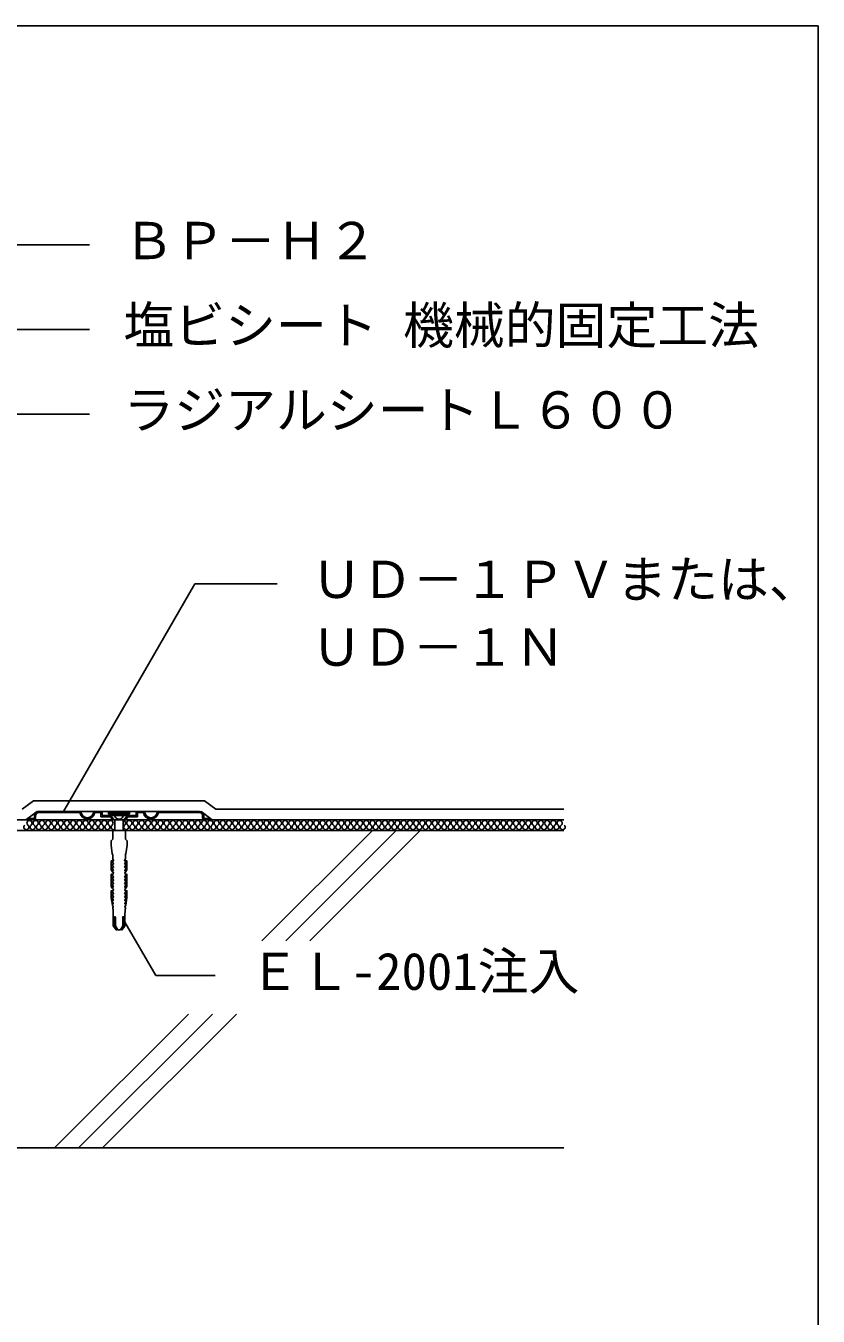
# Model space of a CAD drawing. Units: millimetres, scale not verified. Extents: x -648 to 632, y -996 to 972.
# Drawn here: x 258 to 632, y 363 to 972 of the extents above; entities that cross this region are included whole.
import ezdxf
from ezdxf.enums import TextEntityAlignment as Align

# ---------------------------------------------------------------- set-up
doc = ezdxf.new("R2010")
doc.units = ezdxf.units.MM
doc.header["$LTSCALE"] = 8
doc.linetypes.add('DASHED3', pattern=[4, 3, -1])
for name, color, linetype in [('2-A_moji', 7, 'Continuous'), ('4-2', 7, 'Continuous'), ('4-3', 3, 'Continuous'), ('4-4', 2, 'Continuous'), ('4-6', 2, 'Continuous'), ('4-7', 7, 'Continuous'), ('4-A', 7, 'Continuous'), ('4-D', 4, 'Continuous'), ('4-E', 4, 'Continuous'), ('F-7', 1, 'Continuous')]:
    doc.layers.add(name, color=color, linetype=linetype)
doc.styles.add('ＭＳ ゴシック', font='')
doc.styles.get('ＭＳ ゴシック').set_extended_font_data('MS Gothic')

msp = doc.modelspace()

# ---------------------------------------------------------------- linework, layer by layer
at = {"layer": '4-2'}
for p, q in [((263.566, 601.227), (258.276, 597.227)), ((340.975, 601.227), (346.265, 597.227)), ((2.27, 592.227), (512.27, 592.227)), ((29.685, 597.227), (512.27, 597.227))]:
    msp.add_line(p, q, dxfattribs=at)
at = {"layer": '4-3'}
msp.add_line((152.27, 442.227), (512.27, 442.227), dxfattribs=at)
at = {"layer": '4-4'}
for p, q in [((261.889, 606.227), (256.599, 602.227)), ((261.889, 606.227), (342.652, 606.227)), ((342.652, 606.227), (347.942, 602.227)), ((347.942, 602.227), (512.27, 602.227))]:
    msp.add_line(p, q, dxfattribs=at)
at = {"layer": '4-6'}
for p, q in [((258.805, 597.227), (258.805, 597.327)), ((261.805, 597.827), (259.305, 597.827)), ((262.305, 598.327), (262.305, 599.227)), ((262.905, 598.327), (262.905, 599.227)), ((284.305, 601.227), (264.305, 601.227)), ((283.755, 600.627), (264.305, 600.627)), ((284.305, 601.227), (290.305, 601.227)), ((294.305, 601.227), (290.305, 601.227)), ((293.705, 600.627), (290.855, 600.627)), ((293.705, 600.627), (293.705, 598.627)), ((298.056, 598.627), (293.705, 598.627)), ((294.305, 601.227), (310.305, 601.227)), ((294.305, 601.227), (294.305, 599.227)), ((298.305, 599.227), (294.305, 599.227)), ((298.056, 598.627), (298.705, 597.979)), ((298.305, 599.227), (299.305, 598.227)), ((298.305, 599.227), (306.305, 599.227)), ((298.705, 597.979), (298.705, 597.227)), ((299.305, 598.227), (299.305, 597.227)), ((306.553, 598.627), (305.905, 597.979)), ((305.905, 597.979), (305.905, 597.227)), ((306.553, 598.627), (310.905, 598.627)), ((310.305, 601.227), (314.305, 601.227)), ((310.905, 600.627), (313.755, 600.627)), ((310.905, 600.627), (310.905, 598.627)), ((314.305, 601.227), (320.305, 601.227)), ((320.305, 601.227), (340.305, 601.227)), ((320.855, 600.627), (340.305, 600.627)), ((341.705, 598.327), (341.705, 599.227)), ((342.305, 598.327), (342.305, 599.227)), ((342.805, 597.827), (345.305, 597.827)), ((345.805, 597.227), (345.805, 597.327)), ((261.805, 597.227), (258.805, 597.227)), ((261.805, 597.227), (328.21, 597.227)), ((312.235, 597.227), (305.905, 597.227)), ((328.21, 597.227), (345.805, 597.227))]:
    msp.add_line(p, q, dxfattribs=at)
msp.add_lwpolyline([(310.305, 601.227), (310.305, 599.227), (306.305, 599.227), (305.305, 598.227), (305.305, 597.227)], dxfattribs=at)
for centre, radius, start, end in [((259.305, 597.327), 0.5, 89.99999, 179.99999), ((261.805, 598.327), 1.1, 269.99999, 359.99999), ((261.805, 598.327), 0.5, 269.99999, 359.99999), ((264.305, 599.227), 2, 89.99999, 179.99999), ((264.305, 599.227), 1.4, 89.99999, 179.99999), ((287.305, 601.227), 3.6, 189.59406, 350.40592), ((287.305, 601.227), 3, 179.99999, 359.99999), ((317.305, 601.227), 3.6, 189.59406, 350.40592), ((317.305, 601.227), 3, 179.99999, 359.99999), ((340.305, 599.227), 2, 359.99999, 89.99999), ((340.305, 599.227), 1.4, 359.99999, 89.99999), ((342.805, 598.327), 1.1, 179.99999, 269.99999), ((342.805, 598.327), 0.5, 179.99999, 269.99999), ((345.305, 597.327), 0.5, 359.99999, 89.99999)]:
    msp.add_arc(centre, radius, start, end, dxfattribs=at)
at = {"layer": '4-7'}
for p, q in [((297.27, 600.602), (297.27, 600.102)), ((297.27, 600.102), (300.145, 597.227)), ((307.27, 600.102), (297.27, 600.102)), ((307.27, 600.102), (304.395, 597.227)), ((304.395, 597.227), (300.145, 597.227)), ((300.27, 597.227), (300.27, 592.227)), ((304.27, 597.227), (304.27, 592.227)), ((299.102, 572.603), (299.102, 572.603)), ((299.102, 572.603), (299.102, 572.603)), ((305.439, 572.603), (305.439, 572.603)), ((305.439, 572.603), (305.439, 572.603)), ((299.101, 556.936), (299.535, 556.111)), ((305.44, 556.936), (305.006, 556.111))]:
    msp.add_line(p, q, dxfattribs=at)
at = {"layer": '4-7', "linetype": 'DASHED3'}
for p, q in [((299.72, 600.102), (299.72, 600.602)), ((299.72, 600.102), (300.803, 598.227)), ((304.82, 600.102), (303.738, 598.227)), ((304.82, 600.102), (304.82, 600.602))]:
    msp.add_line(p, q, dxfattribs=at)
at = {"layer": '4-7'}
for points in [[(307.27, 600.102), (307.27, 600.602), (297.27, 600.602)], [(299.27, 588.132), (299.27, 592.227), (302.27, 592.227)], [(305.27, 588.132), (305.27, 592.227), (302.27, 592.227)], [(299.27, 588.132), (298.52, 587.307), (298.52, 585.209), (299.069, 581.091), (299.311, 580.683), (299.27, 580.683), (299.27, 578.869), (299.703, 578.045)], [(305.27, 588.132), (306.02, 587.307), (306.02, 585.209), (305.472, 581.091), (305.23, 580.683), (305.27, 580.683), (305.27, 578.869), (304.837, 578.045)], [(299.574, 577.797), (298.595, 577.797), (298.595, 573.564), (299.097, 572.603), (299.102, 572.603)], [(299.102, 572.603), (299.105, 573.08), (299.423, 573.097)], [(299.642, 576.478), (299.134, 577.303), (299.134, 577.797)], [(299.642, 574.911), (299.134, 575.736), (299.134, 576.213), (299.483, 576.231)], [(299.585, 573.345), (299.134, 574.169), (299.134, 574.647), (299.482, 574.664)], [(304.899, 576.478), (305.407, 577.303), (305.407, 577.797)], [(304.899, 574.911), (305.407, 575.736), (305.407, 576.213), (305.058, 576.231)], [(304.956, 573.345), (305.407, 574.169), (305.407, 574.647), (305.059, 574.664)], [(304.967, 577.797), (305.945, 577.797), (305.945, 573.564), (305.444, 572.603), (305.439, 572.603)], [(305.439, 572.603), (305.435, 573.08), (305.118, 573.097)], [(299.134, 571.531), (298.595, 571.531), (298.595, 565.733), (299.102, 564.769)], [(299.642, 570.211), (299.134, 571.036), (299.134, 571.531)], [(299.642, 568.645), (299.134, 569.469), (299.134, 569.947), (299.482, 569.964)], [(299.642, 567.078), (299.134, 567.903), (299.134, 568.38), (299.482, 568.397)], [(299.585, 565.511), (299.134, 566.336), (299.134, 566.813), (299.482, 566.831)], [(304.899, 570.211), (305.407, 571.036), (305.407, 571.531)], [(304.899, 568.645), (305.407, 569.469), (305.407, 569.947), (305.059, 569.964)], [(304.899, 567.078), (305.407, 567.903), (305.407, 568.38), (305.059, 568.397)], [(304.956, 565.511), (305.407, 566.336), (305.407, 566.813), (305.059, 566.831)], [(305.407, 571.531), (305.945, 571.531), (305.945, 565.733), (305.439, 564.769)], [(299.134, 563.697), (298.595, 563.697), (298.595, 560.449), (299.101, 556.936), (299.102, 557.413), (299.411, 557.431)], [(299.102, 564.769), (299.105, 565.247), (299.426, 565.264)], [(299.61, 560.811), (299.129, 561.636), (299.134, 562.113), (299.482, 562.131)], [(299.642, 562.378), (299.134, 563.203), (299.134, 563.697)], [(304.899, 562.378), (305.407, 563.203), (305.407, 563.697)], [(304.931, 560.811), (305.411, 561.636), (305.407, 562.113), (305.059, 562.131)], [(305.439, 564.769), (305.436, 565.247), (305.115, 565.264)], [(305.407, 563.697), (305.945, 563.697), (305.945, 560.449), (305.44, 556.936), (305.439, 557.413), (305.13, 557.431)], [(299.555, 557.678), (299.105, 558.503), (299.107, 558.98), (299.429, 558.997)], [(299.577, 559.245), (299.114, 560.069), (299.118, 560.547), (299.452, 560.564)], [(299.405, 555.864), (299.27, 555.864), (299.27, 555.081), (299.42, 555.081), (299.42, 553.473), (299.427, 553.473)], [(304.963, 559.245), (305.427, 560.069), (305.423, 560.547), (305.088, 560.564)], [(304.986, 557.678), (305.436, 558.503), (305.434, 558.98), (305.112, 558.997)], [(305.136, 555.864), (305.27, 555.864), (305.27, 555.081), (305.12, 555.081), (305.12, 553.473), (305.114, 553.473)], [(299.477, 553.143), (299.477, 547.193), (299.918, 546.541), (300.92, 545.227), (301.07, 545.227), (299.985, 547.193), (299.985, 551.164)], [(300.568, 551.164), (300.568, 547.193), (301.653, 545.227), (302.27, 545.227)], [(303.973, 551.164), (303.973, 547.193), (302.888, 545.227), (302.27, 545.227)], [(305.064, 553.143), (305.064, 547.193), (304.623, 546.541), (303.62, 545.227), (303.471, 545.227), (304.556, 547.193), (304.556, 551.164)]]:
    msp.add_lwpolyline(points, dxfattribs=at)
at = {"layer": '4-7', "linetype": 'DASHED3'}
msp.add_arc((302.27, 599.338), 1.84, 217.11751, 322.88248, dxfattribs=at)
at = {"layer": '4-7'}
for centre, major_axis, start_param, end_param in [((299.377, 573.321), (0, -0.229), 0.2312026, 1.6765256), ((299.434, 576.454), (0, -0.229), 0.2312026, 1.6765256), ((299.434, 574.887), (0, -0.229), 0.2312026, 1.6765256), ((299.563, 577.969), (0, -0.172), 0.06848, 2.1628795), ((304.978, 577.969), (0, -0.172), 4.1203058, 6.2147054), ((305.106, 576.454), (0, -0.229), 4.6066597, 6.0519827), ((305.106, 574.887), (0, -0.229), 4.6066597, 6.0519827), ((305.163, 573.321), (0, -0.229), 4.6066597, 6.0519827), ((299.08, 572.067), (0, -0.536), 0.0442118, 3.0973809), ((299.434, 570.187), (0, -0.229), 0.2312026, 1.6765256), ((299.434, 568.621), (0, -0.229), 0.2312026, 1.6765256), ((299.434, 567.054), (0, -0.229), 0.2312026, 1.6765256), ((305.106, 570.187), (0, -0.229), 4.6066597, 6.0519827), ((305.106, 568.621), (0, -0.229), 4.6066597, 6.0519827), ((305.106, 567.054), (0, -0.229), 4.6066597, 6.0519827), ((305.461, 572.067), (0, -0.536), 3.1858044, 6.2389735), ((299.08, 564.233), (0, -0.536), 0.0442118, 3.0973809), ((299.377, 565.487), (0, -0.229), 0.2312026, 1.6765256), ((299.402, 560.787), (0, -0.229), 0.2312026, 1.6765256), ((299.434, 562.354), (0, -0.229), 0.2312026, 1.6765256), ((305.106, 562.354), (0, -0.229), 4.6066597, 6.0519827), ((305.139, 560.787), (0, -0.229), 4.6066597, 6.0519827), ((305.164, 565.487), (0, -0.229), 4.6066597, 6.0519827), ((305.461, 564.233), (0, -0.536), 3.1858044, 6.2389735), ((299.348, 557.654), (0, -0.229), 0.2312026, 1.6765256), ((299.392, 556.037), (0, -0.174), 0.0818475, 2.1771705), ((299.37, 559.221), (0, -0.229), 0.2312026, 1.6765256), ((305.171, 559.221), (0, -0.229), 4.6066597, 6.0519827), ((305.193, 557.654), (0, -0.229), 4.6066597, 6.0519827), ((305.149, 556.037), (0, -0.174), 4.1060148, 6.2013378), ((298.751, 553.179), (0, -0.8), 1.5261677, 1.947508), ((300.276, 551.154), (0, -0.321), 1.5390306, 4.6806232), ((304.264, 551.154), (0, -0.321), 1.6025621, 4.7441547), ((305.79, 553.179), (0, -0.8), 4.3356773, 4.7570176)]:
    msp.add_ellipse(centre, major_axis=major_axis, ratio=0.909574, start_param=start_param, end_param=end_param, dxfattribs=at)
at = {"layer": '4-A'}
for p, q in [((288.318, 868.73), (197.089, 868.73)), ((288.318, 828.73), (233.796, 828.73)), ((288.318, 788.73), (210.702, 788.73)), ((276.014, 601.227), (338.081, 708.73)), ((376.92, 708.73), (338.081, 708.73)), ((305.038, 548.863), (319.611, 523.621)), ((347.653, 523.621), (319.611, 523.621))]:
    msp.add_line(p, q, dxfattribs=at)
at = {"layer": '4-D'}
for centre, start, end in [((258.508, 593.769), 127.52351, 52.47649), ((259.98, 595.686), 307.52351, 232.47649), ((261.452, 593.769), 127.52351, 52.47649), ((262.924, 595.686), 307.52351, 232.47649), ((264.396, 593.769), 127.52351, 52.47649), ((265.868, 595.686), 307.52351, 232.47649), ((267.339, 593.769), 127.52351, 52.47649), ((268.811, 595.686), 307.52351, 232.47649), ((270.283, 593.769), 127.52351, 52.47649), ((271.755, 595.686), 307.52351, 232.47649), ((273.227, 593.769), 127.52351, 52.47649), ((274.699, 595.686), 307.52351, 232.47649), ((276.171, 593.769), 127.52351, 52.47649), ((277.643, 595.686), 307.52351, 232.47649), ((279.115, 593.769), 127.52351, 52.47649), ((280.587, 595.686), 307.52351, 232.47649), ((282.059, 593.769), 127.52351, 52.47649), ((283.531, 595.686), 307.52351, 232.47649), ((285.003, 593.769), 127.52351, 52.47649), ((286.475, 595.686), 307.52351, 232.47649), ((287.947, 593.769), 127.52351, 52.47649), ((289.419, 595.686), 307.52351, 232.47649), ((290.891, 593.769), 127.52351, 52.47649), ((292.363, 595.686), 307.52351, 232.47649), ((293.835, 593.769), 127.52351, 52.47649), ((295.307, 595.686), 307.52351, 232.47649), ((296.779, 593.769), 127.52351, 52.47649), ((298.251, 595.686), 307.52351, 232.47649), ((299.723, 593.769), 127.52351, 296.95768), ((304.138, 595.686), 307.52351, 83.73338), ((305.61, 593.769), 127.52351, 52.47649), ((307.082, 595.686), 307.52351, 232.47649), ((308.554, 593.769), 127.52351, 52.47649), ((310.026, 595.686), 307.52351, 232.47649), ((311.498, 593.769), 127.52351, 52.47649), ((312.97, 595.686), 307.52351, 232.47649), ((314.442, 593.769), 127.52351, 52.47649), ((315.914, 595.686), 307.52351, 232.47649), ((317.386, 593.769), 127.52351, 52.47649), ((318.858, 595.686), 307.52351, 232.47649), ((320.33, 593.769), 127.52351, 52.47649), ((321.802, 595.686), 307.52351, 232.47649), ((323.274, 593.769), 127.52351, 52.47649), ((324.746, 595.686), 307.52351, 232.47649), ((326.218, 593.769), 127.52351, 52.47649), ((327.69, 595.686), 307.52351, 232.47649), ((329.162, 593.769), 127.52351, 52.47649), ((330.634, 595.686), 307.52351, 232.47649), ((332.106, 593.769), 127.52351, 52.47649), ((333.578, 595.686), 307.52351, 232.47649), ((335.05, 593.769), 127.52351, 52.47649), ((336.522, 595.686), 307.52351, 232.47649), ((337.994, 593.769), 127.52351, 52.47649), ((339.466, 595.686), 307.52351, 232.47649), ((340.938, 593.769), 127.52351, 52.47649), ((342.409, 595.686), 307.52351, 232.47649), ((343.881, 593.769), 127.52351, 52.47649), ((345.353, 595.686), 307.52351, 232.47649), ((346.825, 593.769), 127.52351, 52.47649), ((348.297, 595.686), 307.52351, 232.47649), ((349.769, 593.769), 127.52351, 52.47649), ((351.241, 595.686), 307.52351, 232.47649), ((352.713, 593.769), 127.52351, 52.47649), ((354.185, 595.686), 307.52351, 232.47649), ((355.657, 593.769), 127.52351, 52.47649), ((357.129, 595.686), 307.52351, 232.47649), ((358.601, 593.769), 127.52351, 52.47649), ((360.073, 595.686), 307.52351, 232.47649), ((361.545, 593.769), 127.52351, 52.47649), ((363.017, 595.686), 307.52351, 232.47649), ((364.489, 593.769), 127.52351, 52.47649), ((365.961, 595.686), 307.52351, 232.47649), ((367.433, 593.769), 127.52351, 52.47649), ((368.905, 595.686), 307.52351, 232.47649), ((370.377, 593.769), 127.52351, 52.47649), ((371.849, 595.686), 307.52351, 232.47649), ((373.321, 593.769), 127.52351, 52.47649), ((374.793, 595.686), 307.52351, 232.47649), ((376.265, 593.769), 127.52351, 52.47649), ((377.737, 595.686), 307.52351, 232.47649), ((379.208, 593.769), 127.52351, 52.47649), ((380.68, 595.686), 307.52351, 232.47649), ((382.152, 593.769), 127.52351, 52.47649), ((383.624, 595.686), 307.52351, 232.47649), ((385.096, 593.769), 127.52351, 52.47649), ((386.568, 595.686), 307.52351, 232.47649), ((388.04, 593.769), 127.52351, 52.47649), ((389.512, 595.686), 307.52351, 232.47649), ((390.984, 593.769), 127.52351, 52.47649), ((392.456, 595.686), 307.52351, 232.47649), ((393.928, 593.769), 127.52351, 52.47649), ((395.4, 595.686), 307.52351, 232.47649), ((396.872, 593.769), 127.52351, 52.47649), ((398.344, 595.686), 307.52351, 232.47649), ((399.816, 593.769), 127.52351, 52.47649), ((401.288, 595.686), 307.52351, 232.47649), ((402.76, 593.769), 127.52351, 52.47649), ((404.232, 595.686), 307.52351, 232.47649), ((405.704, 593.769), 127.52351, 52.47649), ((407.176, 595.686), 307.52351, 232.47649), ((408.648, 593.769), 127.52351, 52.47649), ((410.12, 595.686), 307.52351, 232.47649), ((411.592, 593.769), 127.52351, 52.47649), ((413.064, 595.686), 307.52351, 232.47649), ((414.536, 593.769), 127.52351, 52.47649), ((416.007, 595.686), 307.52351, 232.47649), ((417.479, 593.769), 127.52351, 52.47649), ((418.951, 595.686), 307.52351, 232.47649), ((420.423, 593.769), 127.52351, 52.47649), ((421.895, 595.686), 307.52351, 232.47649), ((423.367, 593.769), 127.52351, 52.47649), ((424.839, 595.686), 307.52351, 232.47649), ((426.311, 593.769), 127.52351, 52.47649), ((427.783, 595.686), 307.52351, 232.47649), ((429.255, 593.769), 127.52351, 52.47649), ((430.727, 595.686), 307.52351, 232.47649), ((432.199, 593.769), 127.52351, 52.47649), ((433.671, 595.686), 307.52351, 232.47649), ((435.143, 593.769), 127.52351, 52.47649), ((436.615, 595.686), 307.52351, 232.47649), ((438.087, 593.769), 127.52351, 52.47649), ((439.559, 595.686), 307.52351, 232.47649), ((441.031, 593.769), 127.52351, 52.47649), ((442.503, 595.686), 307.52351, 232.47649), ((443.975, 593.769), 127.52351, 52.47649), ((445.447, 595.686), 307.52351, 232.47649), ((446.919, 593.769), 127.52351, 52.47649), ((448.391, 595.686), 307.52351, 232.47649), ((449.863, 593.769), 127.52351, 52.47649), ((451.335, 595.686), 307.52351, 232.47649), ((452.806, 593.769), 127.52351, 52.47649), ((454.278, 595.686), 307.52351, 232.47649), ((455.75, 593.769), 127.52351, 52.47649), ((457.222, 595.686), 307.52351, 232.47649), ((458.694, 593.769), 127.52351, 52.47649), ((460.166, 595.686), 307.52351, 232.47649), ((461.638, 593.769), 127.52351, 52.47649), ((463.11, 595.686), 307.52351, 232.47649), ((464.582, 593.769), 127.52351, 52.47649), ((466.054, 595.686), 307.52351, 232.47649), ((467.526, 593.769), 127.52351, 52.47649), ((468.998, 595.686), 307.52351, 232.47649), ((470.47, 593.769), 127.52351, 52.47649), ((471.942, 595.686), 307.52351, 232.47649), ((473.414, 593.769), 127.52351, 52.47649), ((474.886, 595.686), 307.52351, 232.47649), ((476.358, 593.769), 127.52351, 52.47649), ((477.83, 595.686), 307.52351, 232.47649), ((479.302, 593.769), 127.52351, 52.47649), ((480.774, 595.686), 307.52351, 232.47649), ((482.246, 593.769), 127.52351, 52.47649), ((483.718, 595.686), 307.52351, 232.47649), ((485.19, 593.769), 127.52351, 52.47649), ((486.662, 595.686), 307.52351, 232.47649), ((488.134, 593.769), 127.52351, 52.47649), ((489.605, 595.686), 307.52351, 232.47649), ((491.077, 593.769), 127.52351, 52.47649), ((492.549, 595.686), 307.52351, 232.47649), ((494.021, 593.769), 127.52351, 52.47649), ((495.493, 595.686), 307.52351, 232.47649), ((496.965, 593.769), 127.52351, 52.47649), ((498.437, 595.686), 307.52351, 232.47649), ((499.909, 593.769), 127.52351, 52.47649), ((501.381, 595.686), 307.52351, 232.47649), ((502.853, 593.769), 127.52351, 52.47649), ((504.325, 595.686), 307.52351, 232.47649), ((505.797, 593.769), 127.52351, 52.47649), ((507.269, 595.686), 307.52351, 232.47649), ((508.741, 593.769), 127.52351, 52.47649), ((510.213, 595.686), 307.52351, 232.47649), ((511.685, 593.769), 127.52351, 52.47649)]:
    msp.add_arc(centre, 1.208, start, end, dxfattribs=at)
at = {"layer": '4-E'}
for p, q in [((369.637, 540.031), (421.833, 592.227)), ((380.951, 540.031), (433.147, 592.227)), ((392.264, 540.031), (444.46, 592.227)), ((271.833, 442.227), (335.091, 505.485)), ((283.147, 442.227), (346.405, 505.485)), ((294.46, 442.227), (357.718, 505.485))]:
    msp.add_line(p, q, dxfattribs=at)
at = {"layer": 'F-7'}
for p, q in [((-647.73, 972.227), (632.27, 972.227)), ((632.27, 972.227), (632.27, 28.227))]:
    msp.add_line(p, q, dxfattribs=at)

# ---------------------------------------------------------------- texts
at = {"layer": '2-A_moji', "style": 'ＭＳ ゴシック'}
for s, p in [('ＵＤ－１ＰＶまたは、', (392.92, 696.73)), ('ＵＤ－１Ｎ', (392.92, 664.73))]:
    msp.add_text(s, height=17.6, dxfattribs=at).set_placement(p, align=Align.BOTTOM_LEFT)
at = {"layer": '4-A', "style": 'ＭＳ ゴシック'}
for s, p in [('ＢＰ－Ｈ２', (304.318, 856.73)), ('塩ビシート 機械的固定工法', (304.318, 816.73)), ('ラジアルシートＬ６００', (304.318, 776.73)), ('ＥＬ-2001注入', (363.653, 511.621))]:
    msp.add_text(s, height=17.6, dxfattribs=at).set_placement(p, align=Align.BOTTOM_LEFT)

doc.saveas('drawing.dxf')
